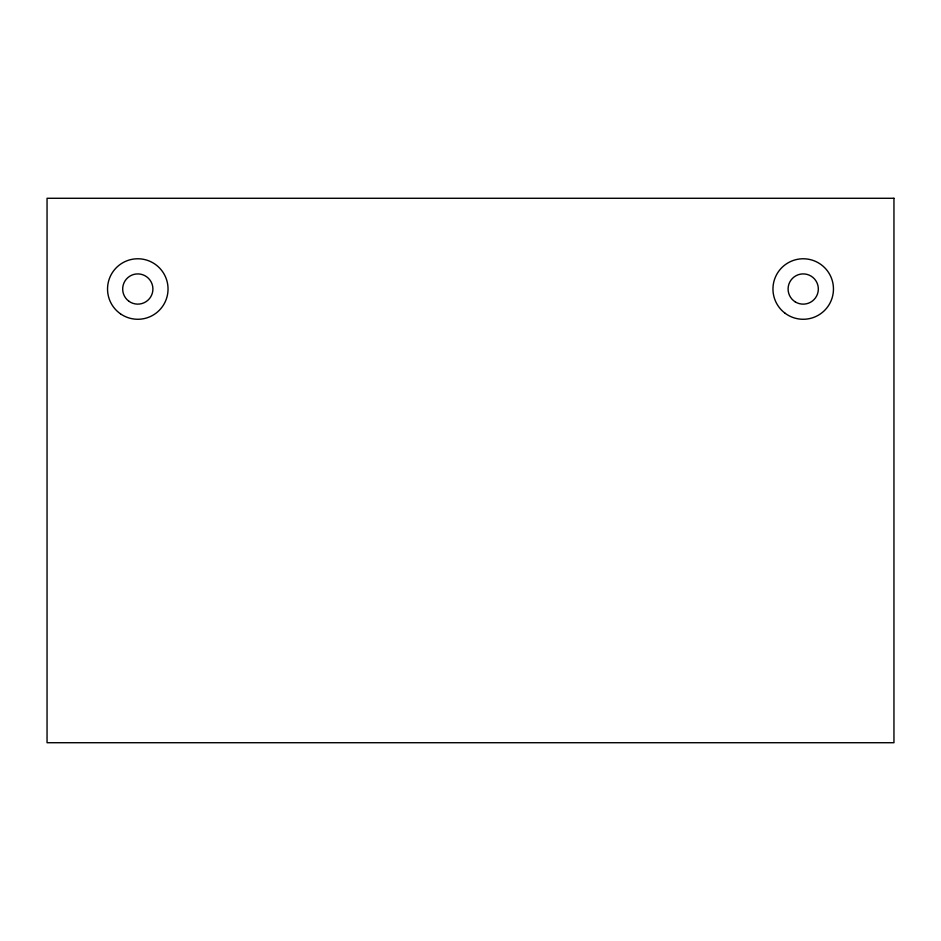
<?xml version="1.0" encoding="UTF-8"?>
<svg xmlns="http://www.w3.org/2000/svg" width="941" height="941" viewBox="0 0 941 941"><rect width="100%" height="100%" fill="white"/><g stroke="black" fill="none" stroke-linecap="round" stroke-linejoin="round"><path stroke-width="1.41" d="M893.95 198.28L47.05 198.28L47.05 742.72L893.95 742.72L893.95 198.28M795.274 301.896A15.127 15.127 0 0 0 818.329 289.452A15.127 15.127 0 0 0 796.027 275.713A15.127 15.127 0 0 0 795.274 301.896M128.835 301.202A15.127 15.127 0 0 0 152.818 290.687A15.127 15.127 0 0 0 131.716 275.172A15.127 15.127 0 0 0 128.835 301.202M120.507 313.847A30.241 30.241 0 0 0 167.933 291.569A30.241 30.241 0 0 0 124.93 261.645A30.241 30.241 0 0 0 120.507 313.847M785.006 313.177A30.241 30.241 0 0 0 833.232 292.722A30.241 30.241 0 0 0 791.405 261.175A30.241 30.241 0 0 0 785.006 313.177"/></g></svg>
